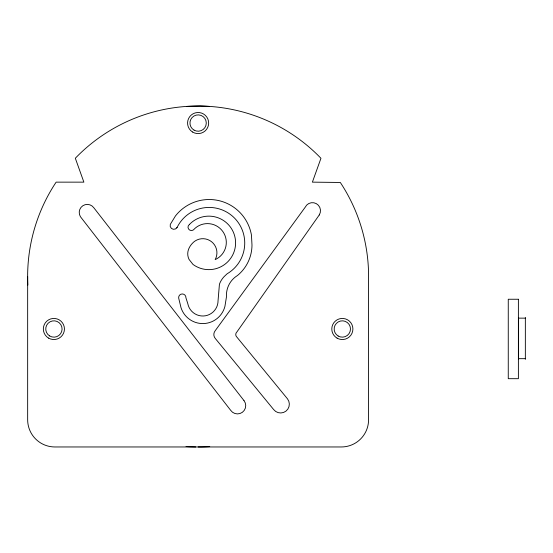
<?xml version="1.0" encoding="UTF-8"?>
<svg xmlns="http://www.w3.org/2000/svg" width="553" height="553" viewBox="0 0 553 553"><rect width="100%" height="100%" fill="white"/><g stroke="black" fill="none" stroke-linecap="round" stroke-linejoin="round"><path stroke-width="0.83" d="M176.766 227.94L177.084 227.49A35.62 35.62 0 0 1 233.29 216.894A35.62 35.62 0 0 1 227.165 273.763L225.41 275.394A21.145 21.145 0 0 0 219.43 284.235L218.055 300.666A15.27 15.27 0 0 1 187.792 303.632L185.939 297.832A3.65 3.65 0 0 0 180.962 294.21L180.748 294.3A3.65 3.65 0 0 0 178.723 298.288L181.038 307.779A22.86 22.86 0 0 0 224.919 306.403L226.488 296.685A23.136 23.136 0 0 1 237.182 275.691L237.396 275.567A39.553 39.553 0 0 0 251.988 245.048L251.463 235.184A42.871 42.871 0 0 0 175.446 215.96L170.296 224.387A3.753 3.753 0 0 0 177.084 227.49M186.893 106.411L200.269 106.038L209.338 106.411M198.209 446.962L201.32 446.955A170.483 170.483 0 0 0 209.732 446.589M518.596 318.141L525.35 318.141M518.596 358.669L525.35 358.669M195.721 446.962L190.612 446.817A170.483 170.483 0 0 1 186.029 446.554M525.35 317.45L525.35 359.36M518.596 317.45L518.596 359.36M27.657 276.507L27.657 419.741A27.221 27.221 0 0 0 54.878 446.962L341.353 446.962A27.221 27.221 0 0 0 368.575 419.741L368.568 273.3A170.483 170.483 0 0 0 340.316 182.469L312.383 182.144L320.954 158.303L320.173 157.487A170.483 170.483 0 0 0 75.326 158.241L83.876 182.144L56.15 182.144L55.341 183.347A170.483 170.483 0 0 0 27.65 274.35L27.664 279.707A170.483 170.483 0 0 0 27.85 285.058M319.24 214.999L236.822 332.063A3.408 3.408 0 0 0 236.822 337.026L287.505 398.858A8.751 8.751 0 0 1 285.956 411.135A8.751 8.751 0 0 1 273.673 409.586L215.463 338.678A6.035 6.035 0 0 1 215.214 330.701L305.173 207.264A8.039 8.039 0 0 1 316.323 203.642A8.039 8.039 0 0 1 319.24 214.999M189.43 224.483L188.31 225.742A3.373 3.373 0 0 0 192.644 230.283L192.838 230.2A3.373 3.373 0 0 0 193.709 229.599A18.823 18.823 0 0 1 222.797 231.479A18.823 18.823 0 0 1 215.172 259.613A14.108 14.108 0 0 0 191.932 243.825A18.166 18.166 0 0 0 188.649 249.092A12.532 12.532 0 0 0 189.071 259.454L193.018 264.458A26.751 26.751 0 0 0 229.371 260.041A26.751 26.751 0 0 0 227.248 223.474A26.751 26.751 0 0 0 190.626 223.301L189.43 224.483M518.389 299.249L508.262 299.249L508.262 378.687L518.389 378.687L518.389 299.263M243.977 400.579L93.879 207.831A8.06 8.06 0 0 0 82.867 205.716A8.06 8.06 0 0 0 80.399 216.658L230.67 410.319A8.247 8.247 0 0 0 242.352 412.317A8.247 8.247 0 0 0 243.977 400.579M48.616 338.125A10.548 10.548 0 0 0 64.438 328.987A10.548 10.548 0 0 0 48.616 319.848A10.548 10.548 0 0 0 48.616 338.125M192.562 132.015A10.548 10.548 0 0 0 208.661 123.381A10.548 10.548 0 0 0 193.135 113.752A10.548 10.548 0 0 0 192.562 132.015M337.074 338.125A10.548 10.548 0 0 0 352.897 328.987A10.548 10.548 0 0 0 337.074 319.848A10.548 10.548 0 0 0 337.074 338.125M49.639 335.947A8.164 8.164 0 0 0 62.081 329.215A8.164 8.164 0 0 0 50.033 321.805A8.164 8.164 0 0 0 49.639 335.947M338.208 336.044A8.164 8.164 0 0 0 350.484 329.014A8.164 8.164 0 0 0 338.263 321.901A8.164 8.164 0 0 0 338.208 336.044M194.034 130.121A8.164 8.164 0 0 0 206.283 123.049A8.164 8.164 0 0 0 194.034 115.978A8.164 8.164 0 0 0 194.034 130.121"/></g></svg>
